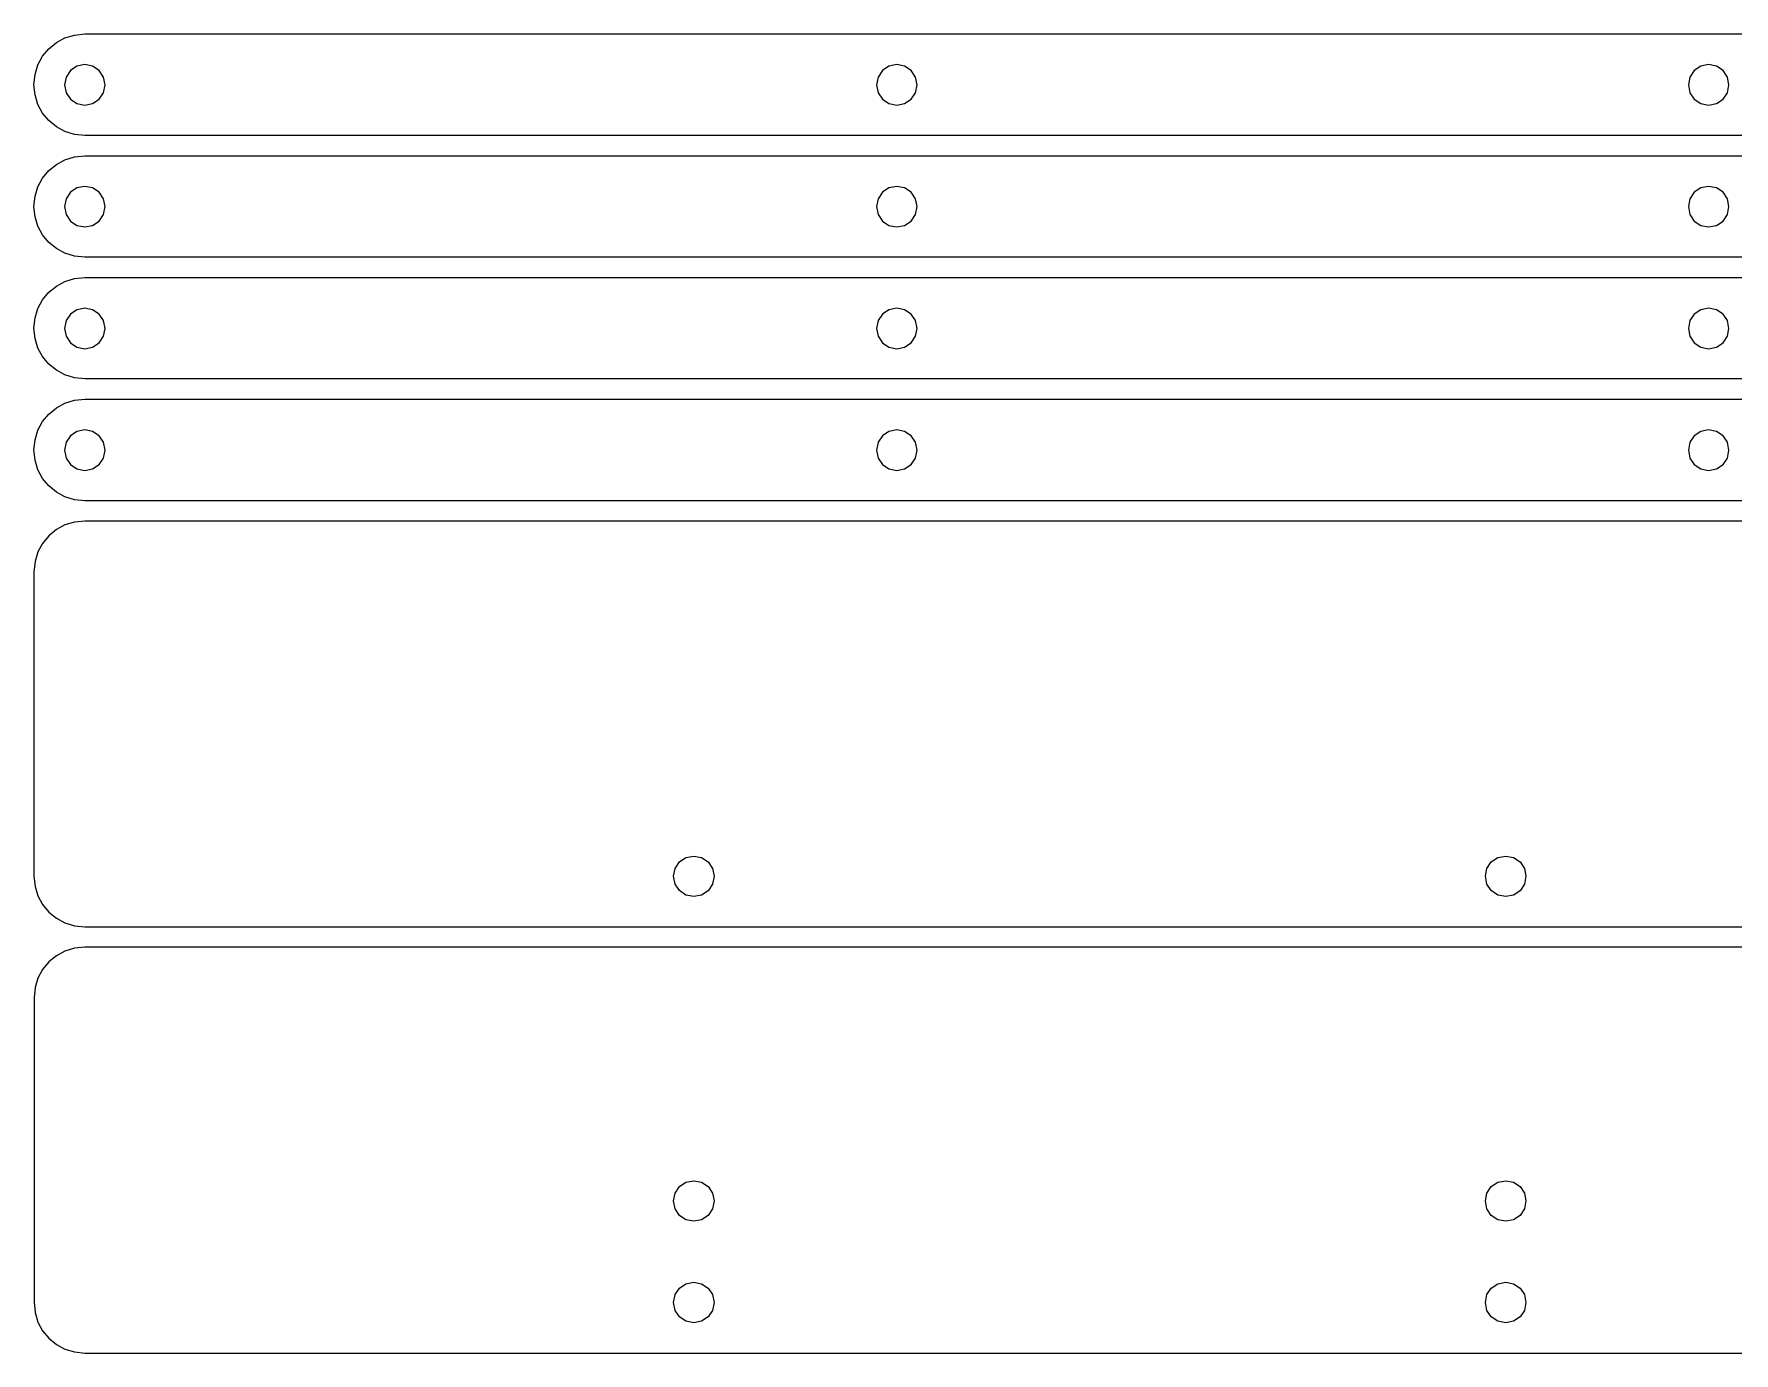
# Model space of a CAD drawing. Extents: x -104 to 747, y 152 to 800.
# Drawn here: x -103.3 to 64.2, y 151.7 to 281.7 of the extents above; entities that cross this region are included whole.
import ezdxf

# ---------------------------------------------------------------- set-up
doc = ezdxf.new("R2010")
doc.units = 0

msp = doc.modelspace()

# ---------------------------------------------------------------- linework, layer by layer
for p, q in [((-100.227717, 281.340281), (-99.287936, 281.63077)), ((-99.287936, 281.63077), (-98.2777, 281.732)), ((-98.2777, 281.732), (621.721, 281.732)), ((-102.426324, 279.531316), (-101.816713, 280.27075)), ((-101.816713, 280.27075), (-101.077243, 280.88034)), ((-101.077243, 280.88034), (-100.227717, 281.340281)), ((-103.176769, 277.742137), (-102.886277, 278.681844)), ((-102.886277, 278.681844), (-102.426324, 279.531316)), ((-99.691587, 278.128), (-100.120323, 277.49225)), ((-99.055983, 278.55675), (-99.691587, 278.128)), ((-98.2777, 278.714), (-99.055983, 278.55675)), ((-97.499219, 278.55675), (-98.2777, 278.714)), ((-96.86335, 278.128), (-97.499219, 278.55675)), ((-96.434556, 277.49225), (-96.86335, 278.128)), ((-19.692037, 278.128), (-20.120639, 277.49225)), ((-19.056417, 278.55675), (-19.692037, 278.128)), ((-18.2781, 278.714), (-19.056417, 278.55675)), ((-17.499561, 278.55675), (-18.2781, 278.714)), ((-16.863663, 278.128), (-17.499561, 278.55675)), ((-16.434858, 277.49225), (-16.863663, 278.128)), ((60.308037, 278.128), (59.87938, 277.49225)), ((60.943752, 278.55675), (60.308037, 278.128)), ((61.7222, 278.714), (60.943752, 278.55675)), ((62.500587, 278.55675), (61.7222, 278.714)), ((63.13625, 278.128), (62.500587, 278.55675)), ((63.564837, 277.49225), (63.13625, 278.128)), ((-103.278, 276.732), (-103.176769, 277.742137)), ((-103.176769, 275.721863), (-103.278, 276.732)), ((-100.120323, 277.49225), (-100.278, 276.714)), ((-100.278, 276.714), (-100.120802, 275.935328)), ((-96.2773, 276.714), (-96.434556, 277.49225)), ((-96.434444, 275.935328), (-96.2773, 276.714)), ((-20.120639, 277.49225), (-20.2779, 276.714)), ((-20.2779, 276.714), (-20.12078, 275.935328)), ((-16.2776, 276.714), (-16.434858, 277.49225)), ((-16.434717, 275.935328), (-16.2776, 276.714)), ((59.87938, 277.49225), (59.7221, 276.714)), ((59.7221, 276.714), (59.879267, 275.935328)), ((63.722, 276.714), (63.564837, 277.49225)), ((63.564964, 275.935328), (63.722, 276.714)), ((-102.886277, 274.782156), (-103.176769, 275.721863)), ((-102.426324, 273.932684), (-102.886277, 274.782156)), ((-100.120802, 275.935328), (-99.692113, 275.299625)), ((-99.692113, 275.299625), (-99.056292, 274.871109)), ((-99.056292, 274.871109), (-98.2777, 274.714)), ((-98.2777, 274.714), (-97.499106, 274.871109)), ((-97.499106, 274.871109), (-96.8632, 275.299625)), ((-96.8632, 275.299625), (-96.434444, 275.935328)), ((-20.12078, 275.935328), (-19.692262, 275.299625)), ((-19.692262, 275.299625), (-19.056614, 274.871109)), ((-19.056614, 274.871109), (-18.2781, 274.714)), ((-18.2781, 274.714), (-17.499364, 274.871109)), ((-17.499364, 274.871109), (-16.863438, 275.299625)), ((-16.863438, 275.299625), (-16.434717, 275.935328)), ((59.879267, 275.935328), (60.307887, 275.299625)), ((60.307887, 275.299625), (60.943639, 274.871109)), ((60.943639, 274.871109), (61.7222, 274.714)), ((61.7222, 274.714), (62.500742, 274.871109)), ((62.500742, 274.871109), (63.136437, 275.299625)), ((63.136437, 275.299625), (63.564964, 275.935328)), ((-101.816713, 273.19325), (-102.426324, 273.932684)), ((-101.077243, 272.58366), (-101.816713, 273.19325)), ((-100.227717, 272.123719), (-101.077243, 272.58366)), ((-99.287936, 271.83323), (-100.227717, 272.123719)), ((-98.2777, 271.732), (-99.287936, 271.83323)), ((621.721, 271.732), (-98.2777, 271.732)), ((-99.287936, 269.629813), (-98.2777, 269.731)), ((-98.2777, 269.731), (621.721, 269.731)), ((-102.426324, 267.531), (-101.816713, 268.27025)), ((-101.816713, 268.27025), (-101.077243, 268.879656)), ((-101.077243, 268.879656), (-100.227717, 269.339437)), ((-100.227717, 269.339437), (-99.287936, 269.629813)), ((-103.176769, 265.742094), (-102.886277, 266.681688)), ((-102.886277, 266.681688), (-102.426324, 267.531)), ((-99.055983, 266.55675), (-99.691587, 266.128)), ((-98.2777, 266.714), (-99.055983, 266.55675)), ((-97.499219, 266.55675), (-98.2777, 266.714)), ((-96.86335, 266.128), (-97.499219, 266.55675)), ((-19.056417, 266.55675), (-19.692037, 266.128)), ((-18.2781, 266.714), (-19.056417, 266.55675)), ((-17.499561, 266.55675), (-18.2781, 266.714)), ((-16.863663, 266.128), (-17.499561, 266.55675)), ((60.943752, 266.55675), (60.308037, 266.128)), ((61.7222, 266.714), (60.943752, 266.55675)), ((62.500587, 266.55675), (61.7222, 266.714)), ((63.13625, 266.128), (62.500587, 266.55675)), ((-103.278, 264.732), (-103.176769, 265.742094)), ((-103.176769, 263.721863), (-103.278, 264.732)), ((-100.120323, 265.49225), (-100.278, 264.714)), ((-100.278, 264.714), (-100.120802, 263.935328)), ((-99.691587, 266.128), (-100.120323, 265.49225)), ((-96.434556, 265.49225), (-96.86335, 266.128)), ((-96.2773, 264.714), (-96.434556, 265.49225)), ((-96.434444, 263.935328), (-96.2773, 264.714)), ((-20.120639, 265.49225), (-20.2779, 264.714)), ((-20.2779, 264.714), (-20.12078, 263.935328)), ((-19.692037, 266.128), (-20.120639, 265.49225)), ((-16.434858, 265.49225), (-16.863663, 266.128)), ((-16.2776, 264.714), (-16.434858, 265.49225)), ((-16.434717, 263.935328), (-16.2776, 264.714)), ((59.87938, 265.49225), (59.7221, 264.714)), ((59.7221, 264.714), (59.879267, 263.935328)), ((60.308037, 266.128), (59.87938, 265.49225)), ((63.564837, 265.49225), (63.13625, 266.128)), ((63.722, 264.714), (63.564837, 265.49225)), ((63.564964, 263.935328), (63.722, 264.714)), ((-102.886277, 262.782156), (-103.176769, 263.721863)), ((-100.120802, 263.935328), (-99.692113, 263.299625)), ((-99.692113, 263.299625), (-99.056292, 262.871109)), ((-97.499106, 262.871109), (-96.8632, 263.299625)), ((-96.8632, 263.299625), (-96.434444, 263.935328)), ((-20.12078, 263.935328), (-19.692262, 263.299625)), ((-19.692262, 263.299625), (-19.056614, 262.871109)), ((-17.499364, 262.871109), (-16.863438, 263.299625)), ((-16.863438, 263.299625), (-16.434717, 263.935328)), ((59.879267, 263.935328), (60.307887, 263.299625)), ((60.307887, 263.299625), (60.943639, 262.871109)), ((62.500742, 262.871109), (63.136437, 263.299625)), ((63.136437, 263.299625), (63.564964, 263.935328)), ((-102.426324, 261.932684), (-102.886277, 262.782156)), ((-101.816713, 261.19325), (-102.426324, 261.932684)), ((-99.056292, 262.871109), (-98.2777, 262.714)), ((-98.2777, 262.714), (-97.499106, 262.871109)), ((-19.056614, 262.871109), (-18.2781, 262.714)), ((-18.2781, 262.714), (-17.499364, 262.871109)), ((60.943639, 262.871109), (61.7222, 262.714)), ((61.7222, 262.714), (62.500742, 262.871109)), ((-101.077243, 260.58366), (-101.816713, 261.19325)), ((-100.227717, 260.123719), (-101.077243, 260.58366)), ((-99.287936, 259.83323), (-100.227717, 260.123719)), ((-98.2777, 259.732), (-99.287936, 259.83323)), ((621.721, 259.732), (-98.2777, 259.732)), ((-102.426324, 255.531), (-101.816713, 256.27025)), ((-101.816713, 256.27025), (-101.077243, 256.879656)), ((-101.077243, 256.879656), (-100.227717, 257.339437)), ((-100.227717, 257.339437), (-99.287936, 257.629813)), ((-99.287936, 257.629813), (-98.2777, 257.731)), ((-98.2777, 257.731), (621.721, 257.731)), ((-103.176769, 253.742094), (-102.886277, 254.681688)), ((-102.886277, 254.681688), (-102.426324, 255.531)), ((-98.2777, 254.714), (-99.055983, 254.55675)), ((-97.499219, 254.55675), (-98.2777, 254.714)), ((-18.2781, 254.714), (-19.056417, 254.55675)), ((-17.499561, 254.55675), (-18.2781, 254.714)), ((61.7222, 254.714), (60.943752, 254.55675)), ((62.500587, 254.55675), (61.7222, 254.714)), ((-103.278, 252.732), (-103.176769, 253.742094)), ((-100.120323, 253.49225), (-100.278, 252.714)), ((-99.691587, 254.128), (-100.120323, 253.49225)), ((-99.055983, 254.55675), (-99.691587, 254.128)), ((-96.86335, 254.128), (-97.499219, 254.55675)), ((-96.434556, 253.49225), (-96.86335, 254.128)), ((-96.2773, 252.714), (-96.434556, 253.49225)), ((-20.120639, 253.49225), (-20.2779, 252.714)), ((-19.692037, 254.128), (-20.120639, 253.49225)), ((-19.056417, 254.55675), (-19.692037, 254.128)), ((-16.863663, 254.128), (-17.499561, 254.55675)), ((-16.434858, 253.49225), (-16.863663, 254.128)), ((-16.2776, 252.714), (-16.434858, 253.49225)), ((59.87938, 253.49225), (59.7221, 252.714)), ((60.308037, 254.128), (59.87938, 253.49225)), ((60.943752, 254.55675), (60.308037, 254.128)), ((63.13625, 254.128), (62.500587, 254.55675)), ((63.564837, 253.49225), (63.13625, 254.128)), ((63.722, 252.714), (63.564837, 253.49225)), ((-103.176769, 251.721863), (-103.278, 252.732)), ((-102.886277, 250.782156), (-103.176769, 251.721863)), ((-100.278, 252.714), (-100.120802, 251.935328)), ((-100.120802, 251.935328), (-99.692113, 251.299625)), ((-99.692113, 251.299625), (-99.056292, 250.871109)), ((-97.499106, 250.871109), (-96.8632, 251.299625)), ((-96.8632, 251.299625), (-96.434444, 251.935328)), ((-96.434444, 251.935328), (-96.2773, 252.714)), ((-20.2779, 252.714), (-20.12078, 251.935328)), ((-20.12078, 251.935328), (-19.692262, 251.299625)), ((-19.692262, 251.299625), (-19.056614, 250.871109)), ((-17.499364, 250.871109), (-16.863438, 251.299625)), ((-16.863438, 251.299625), (-16.434717, 251.935328)), ((-16.434717, 251.935328), (-16.2776, 252.714)), ((59.7221, 252.714), (59.879267, 251.935328)), ((59.879267, 251.935328), (60.307887, 251.299625)), ((60.307887, 251.299625), (60.943639, 250.871109)), ((62.500742, 250.871109), (63.136437, 251.299625)), ((63.136437, 251.299625), (63.564964, 251.935328)), ((63.564964, 251.935328), (63.722, 252.714)), ((-102.426324, 249.932684), (-102.886277, 250.782156)), ((-101.816713, 249.19325), (-102.426324, 249.932684)), ((-99.056292, 250.871109), (-98.2777, 250.714)), ((-98.2777, 250.714), (-97.499106, 250.871109)), ((-19.056614, 250.871109), (-18.2781, 250.714)), ((-18.2781, 250.714), (-17.499364, 250.871109)), ((60.943639, 250.871109), (61.7222, 250.714)), ((61.7222, 250.714), (62.500742, 250.871109)), ((-101.077243, 248.58366), (-101.816713, 249.19325)), ((-100.227717, 248.123719), (-101.077243, 248.58366)), ((-99.287936, 247.83323), (-100.227717, 248.123719)), ((-98.2777, 247.732), (-99.287936, 247.83323)), ((621.721, 247.732), (-98.2777, 247.732)), ((-101.816713, 244.27025), (-101.077243, 244.879656)), ((-101.077243, 244.879656), (-100.227717, 245.339437)), ((-100.227717, 245.339437), (-99.287936, 245.629812)), ((-99.287936, 245.629812), (-98.2777, 245.731)), ((-98.2777, 245.731), (621.721, 245.731)), ((-102.886277, 242.681688), (-102.426324, 243.531)), ((-102.426324, 243.531), (-101.816713, 244.27025)), ((-103.278, 240.732), (-103.176769, 241.742094)), ((-103.176769, 241.742094), (-102.886277, 242.681688)), ((-100.120323, 241.49225), (-100.278, 240.714)), ((-99.691587, 242.128), (-100.120323, 241.49225)), ((-99.055983, 242.55675), (-99.691587, 242.128)), ((-98.2777, 242.714), (-99.055983, 242.55675)), ((-97.499219, 242.55675), (-98.2777, 242.714)), ((-96.86335, 242.128), (-97.499219, 242.55675)), ((-96.434556, 241.49225), (-96.86335, 242.128)), ((-96.2773, 240.714), (-96.434556, 241.49225)), ((-20.120639, 241.49225), (-20.2779, 240.714)), ((-19.692037, 242.128), (-20.120639, 241.49225)), ((-19.056417, 242.55675), (-19.692037, 242.128)), ((-18.2781, 242.714), (-19.056417, 242.55675)), ((-17.499561, 242.55675), (-18.2781, 242.714)), ((-16.863663, 242.128), (-17.499561, 242.55675)), ((-16.434858, 241.49225), (-16.863663, 242.128)), ((-16.2776, 240.714), (-16.434858, 241.49225)), ((59.87938, 241.49225), (59.7221, 240.714)), ((60.308037, 242.128), (59.87938, 241.49225)), ((60.943752, 242.55675), (60.308037, 242.128)), ((61.7222, 242.714), (60.943752, 242.55675)), ((62.500587, 242.55675), (61.7222, 242.714)), ((63.13625, 242.128), (62.500587, 242.55675)), ((63.564837, 241.49225), (63.13625, 242.128)), ((63.722, 240.714), (63.564837, 241.49225)), ((-103.176769, 239.721863), (-103.278, 240.732)), ((-102.886277, 238.782156), (-103.176769, 239.721863)), ((-100.278, 240.714), (-100.120802, 239.935328)), ((-100.120802, 239.935328), (-99.692113, 239.299625)), ((-96.8632, 239.299625), (-96.434444, 239.935328)), ((-96.434444, 239.935328), (-96.2773, 240.714)), ((-20.2779, 240.714), (-20.12078, 239.935328)), ((-20.12078, 239.935328), (-19.692262, 239.299625)), ((-16.863438, 239.299625), (-16.434717, 239.935328)), ((-16.434717, 239.935328), (-16.2776, 240.714)), ((59.7221, 240.714), (59.879267, 239.935328)), ((59.879267, 239.935328), (60.307887, 239.299625)), ((63.136437, 239.299625), (63.564964, 239.935328)), ((63.564964, 239.935328), (63.722, 240.714)), ((-102.426324, 237.932684), (-102.886277, 238.782156)), ((-101.816713, 237.19325), (-102.426324, 237.932684)), ((-99.692113, 239.299625), (-99.056292, 238.871109)), ((-99.056292, 238.871109), (-98.2777, 238.714)), ((-98.2777, 238.714), (-97.499106, 238.871109)), ((-97.499106, 238.871109), (-96.8632, 239.299625)), ((-19.692262, 239.299625), (-19.056614, 238.871109)), ((-19.056614, 238.871109), (-18.2781, 238.714)), ((-18.2781, 238.714), (-17.499364, 238.871109)), ((-17.499364, 238.871109), (-16.863438, 239.299625)), ((60.307887, 239.299625), (60.943639, 238.871109)), ((60.943639, 238.871109), (61.7222, 238.714)), ((61.7222, 238.714), (62.500742, 238.871109)), ((62.500742, 238.871109), (63.136437, 239.299625)), ((-101.077243, 236.58366), (-101.816713, 237.19325)), ((-100.227717, 236.123719), (-101.077243, 236.58366)), ((-99.287936, 235.83323), (-100.227717, 236.123719)), ((-98.2777, 235.732), (-99.287936, 235.83323)), ((621.721, 235.732), (-98.2777, 235.732)), ((-101.077243, 232.879656), (-101.816713, 232.27025)), ((-100.227717, 233.339437), (-101.077243, 232.879656)), ((-99.287936, 233.629812), (-100.227717, 233.339437)), ((-98.2777, 233.731), (-99.287936, 233.629812)), ((741.721, 233.731), (-98.2777, 233.731)), ((-102.426324, 231.531), (-102.886277, 230.681688)), ((-101.816713, 232.27025), (-102.426324, 231.531)), ((-103.176769, 229.742094), (-103.278, 228.732)), ((-102.886277, 230.681688), (-103.176769, 229.742094)), ((-103.278, 228.732), (-103.278, 198.732)), ((-40.2778, 198.714), (-40.12062, 199.492672)), ((-40.12062, 199.492672), (-39.691987, 200.128375)), ((-39.691987, 200.128375), (-39.056261, 200.556891)), ((-39.056261, 200.556891), (-38.2778, 200.714)), ((-38.2778, 200.714), (-37.499308, 200.556891)), ((-37.499308, 200.556891), (-36.863512, 200.128375)), ((-36.863512, 200.128375), (-36.434811, 199.492672)), ((-36.434811, 199.492672), (-36.2776, 198.714)), ((39.722, 198.714), (39.879191, 199.492672)), ((39.879191, 199.492672), (40.307825, 200.128375)), ((40.307825, 200.128375), (40.943497, 200.556891)), ((40.943497, 200.556891), (41.7218, 200.714)), ((41.7218, 200.714), (42.500308, 200.556891)), ((42.500308, 200.556891), (43.136137, 200.128375)), ((43.136137, 200.128375), (43.564873, 199.492672)), ((43.564873, 199.492672), (43.7221, 198.714)), ((-103.278, 198.732), (-103.176769, 197.721863)), ((-103.176769, 197.721863), (-102.886277, 196.782156)), ((-40.120733, 197.93575), (-40.2778, 198.714)), ((-39.692138, 197.3), (-40.120733, 197.93575)), ((-36.434783, 197.935328), (-36.863437, 197.299625)), ((-36.2776, 198.714), (-36.434783, 197.935328)), ((39.878966, 197.93575), (39.722, 198.714)), ((40.307525, 197.3), (39.878966, 197.93575)), ((43.564902, 197.935328), (43.136212, 197.299625)), ((43.7221, 198.714), (43.564902, 197.935328)), ((-102.886277, 196.782156), (-102.426324, 195.932684)), ((-39.056373, 196.87125), (-39.692138, 197.3)), ((-38.2778, 196.714), (-39.056373, 196.87125)), ((-37.499223, 196.871109), (-38.2778, 196.714)), ((-36.863437, 197.299625), (-37.499223, 196.871109)), ((40.943272, 196.87125), (40.307525, 197.3)), ((41.7218, 196.714), (40.943272, 196.87125)), ((42.500392, 196.871109), (41.7218, 196.714)), ((43.136212, 197.299625), (42.500392, 196.871109)), ((-102.426324, 195.932684), (-101.816713, 195.19325)), ((-101.816713, 195.19325), (-101.077243, 194.58366)), ((-101.077243, 194.58366), (-100.227717, 194.123719)), ((-100.227717, 194.123719), (-99.287936, 193.83323)), ((-99.287936, 193.83323), (-98.2777, 193.732)), ((-98.2777, 193.732), (741.721, 193.732)), ((-100.227055, 191.340281), (-101.076438, 190.88034)), ((-99.287472, 191.63077), (-100.227055, 191.340281)), ((-98.2775, 191.732), (-99.287472, 191.63077)), ((741.721, 191.732), (-98.2775, 191.732)), ((-102.425366, 189.531316), (-102.885289, 188.681844)), ((-101.815813, 190.27075), (-102.425366, 189.531316)), ((-101.076438, 190.88034), (-101.815813, 190.27075)), ((-103.175771, 187.742137), (-103.277, 186.732)), ((-102.885289, 188.681844), (-103.175771, 187.742137)), ((-103.277, 186.732), (-103.277, 156.732)), ((-40.120209, 167.49225), (-39.691575, 168.128)), ((-39.691575, 168.128), (-39.055903, 168.55675)), ((-39.055903, 168.55675), (-38.2776, 168.714)), ((-38.2776, 168.714), (-37.499089, 168.556891)), ((-37.499089, 168.556891), (-36.863237, 168.128375)), ((-36.863237, 168.128375), (-36.434442, 167.492672)), ((39.879391, 167.49225), (40.308025, 168.128)), ((40.308025, 168.128), (40.943697, 168.55675)), ((40.943697, 168.55675), (41.722, 168.714)), ((41.722, 168.714), (42.500511, 168.556891)), ((42.500511, 168.556891), (43.136363, 168.128375)), ((43.136363, 168.128375), (43.565158, 167.492672)), ((-40.2774, 166.714), (-40.120209, 167.49225)), ((-40.120448, 165.935328), (-40.2774, 166.714)), ((-39.691913, 165.299625), (-40.120448, 165.935328)), ((-36.43433, 165.935328), (-36.863087, 165.299625)), ((-36.434442, 167.492672), (-36.2771, 166.714)), ((-36.2771, 166.714), (-36.43433, 165.935328)), ((39.7222, 166.714), (39.879391, 167.49225)), ((39.87925, 165.935328), (39.7222, 166.714)), ((40.3078, 165.299625), (39.87925, 165.935328)), ((43.56527, 165.935328), (43.136512, 165.299625)), ((43.565158, 167.492672), (43.7225, 166.714)), ((43.7225, 166.714), (43.56527, 165.935328)), ((-39.05617, 164.871109), (-39.691913, 165.299625)), ((-38.2776, 164.714), (-39.05617, 164.871109)), ((-37.498977, 164.871109), (-38.2776, 164.714)), ((-36.863087, 165.299625), (-37.498977, 164.871109)), ((40.9435, 164.871109), (40.3078, 165.299625)), ((41.722, 164.714), (40.9435, 164.871109)), ((42.500623, 164.871109), (41.722, 164.714)), ((43.136512, 165.299625), (42.500623, 164.871109)), ((-40.2774, 156.714), (-40.120209, 157.49225)), ((-40.120209, 157.49225), (-39.691575, 158.128)), ((-39.691575, 158.128), (-39.055903, 158.55675)), ((-39.055903, 158.55675), (-38.2776, 158.714)), ((-38.2776, 158.714), (-37.499089, 158.556891)), ((-37.499089, 158.556891), (-36.863237, 158.128375)), ((-36.863237, 158.128375), (-36.434442, 157.492672)), ((-36.434442, 157.492672), (-36.2771, 156.714)), ((39.7222, 156.714), (39.879391, 157.49225)), ((39.879391, 157.49225), (40.308025, 158.128)), ((40.308025, 158.128), (40.943697, 158.55675)), ((40.943697, 158.55675), (41.722, 158.714)), ((41.722, 158.714), (42.500511, 158.556891)), ((42.500511, 158.556891), (43.136363, 158.128375)), ((43.136363, 158.128375), (43.565158, 157.492672)), ((43.565158, 157.492672), (43.7225, 156.714)), ((-103.277, 156.732), (-103.175771, 155.721863)), ((-40.120448, 155.93575), (-40.2774, 156.714)), ((-39.691913, 155.3), (-40.120448, 155.93575)), ((-36.43433, 155.935328), (-36.863087, 155.299625)), ((-36.2771, 156.714), (-36.43433, 155.935328)), ((39.87925, 155.93575), (39.7222, 156.714)), ((40.3078, 155.3), (39.87925, 155.93575)), ((43.56527, 155.935328), (43.136512, 155.299625)), ((43.7225, 156.714), (43.56527, 155.935328)), ((-103.175771, 155.721863), (-102.885289, 154.782156)), ((-102.885289, 154.782156), (-102.425366, 153.932684)), ((-39.05617, 154.87125), (-39.691913, 155.3)), ((-38.2776, 154.714), (-39.05617, 154.87125)), ((-37.498977, 154.871109), (-38.2776, 154.714)), ((-36.863087, 155.299625), (-37.498977, 154.871109)), ((40.9435, 154.87125), (40.3078, 155.3)), ((41.722, 154.714), (40.9435, 154.87125)), ((42.500623, 154.871109), (41.722, 154.714)), ((43.136512, 155.299625), (42.500623, 154.871109)), ((-102.425366, 153.932684), (-101.815813, 153.19325)), ((-101.815813, 153.19325), (-101.076438, 152.58366)), ((-101.076438, 152.58366), (-100.227055, 152.123719)), ((-100.227055, 152.123719), (-99.287472, 151.83323)), ((-99.287472, 151.83323), (-98.2775, 151.732)), ((-98.2775, 151.732), (741.721, 151.732))]:
    msp.add_line(p, q)

doc.saveas('drawing.dxf')
